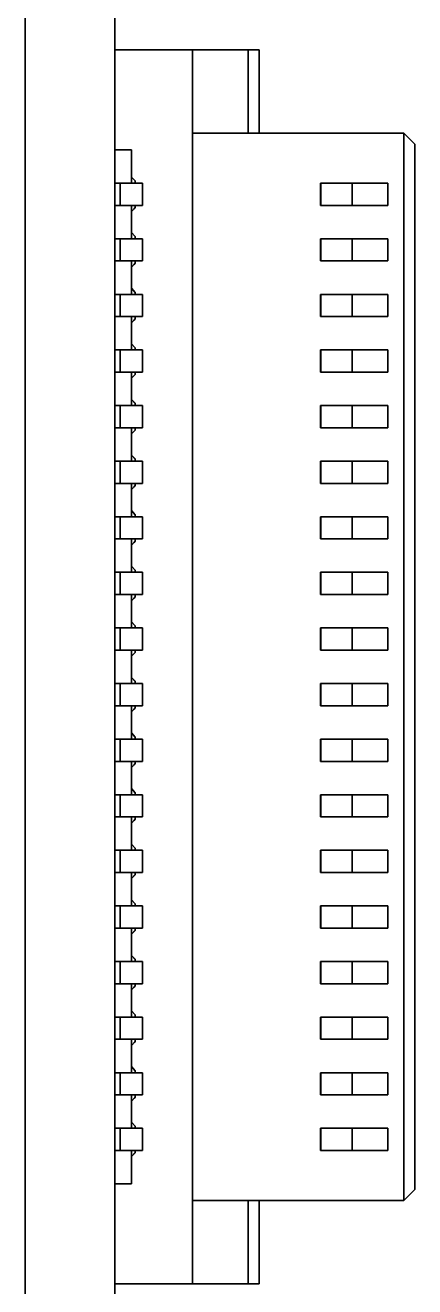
# Model space of a CAD drawing. Extents: x 386 to 1090, y 188 to 736.
# Drawn here: x 574.38 to 577.89, y 218.66 to 230 of the extents above; entities that cross this region are included whole.
import ezdxf

# ---------------------------------------------------------------- set-up
doc = ezdxf.new("R2010")
doc.units = 0

msp = doc.modelspace()

# ---------------------------------------------------------------- linework, layer by layer
at = {"color": 7, "lineweight": 35}
for p, q in [((574.385, 209.732), (574.385, 238.732)), ((575.19, 209.732), (575.19, 238.732))]:
    msp.add_line(p, q, dxfattribs=at)
at = {"color": 7, "lineweight": 35, "ltscale": 0.017499}
for p, q in [((575.19, 229.782), (575.89, 229.782)), ((575.19, 229.782), (575.89, 229.782)), ((575.19, 218.682), (575.89, 218.682)), ((575.19, 218.682), (575.89, 218.682)), ((575.19, 218.682), (575.89, 218.682))]:
    msp.add_line(p, q, dxfattribs=at)
at = {"color": 7, "lineweight": 35, "ltscale": 0.0125}
for p, q in [((575.89, 229.782), (576.39, 229.782)), ((575.89, 229.782), (576.39, 229.782)), ((576.39, 219.432), (575.89, 219.432)), ((576.39, 218.682), (575.89, 218.682)), ((576.39, 218.682), (575.89, 218.682)), ((575.89, 218.682), (576.39, 218.682))]:
    msp.add_line(p, q, dxfattribs=at)
at = {"color": 7, "lineweight": 35, "ltscale": 0.2775}
msp.add_line((575.89, 218.682), (575.89, 229.782), dxfattribs=at)
msp.add_line((575.89, 218.682), (575.89, 229.782), dxfattribs=at)
at = {"color": 7, "lineweight": 35, "ltscale": 0.002501}
for p, q in [((576.39, 229.782), (576.49, 229.782)), ((576.39, 229.782), (576.49, 229.782)), ((576.49, 219.432), (576.39, 219.432)), ((576.49, 218.682), (576.39, 218.682)), ((576.39, 218.682), (576.49, 218.682)), ((576.49, 218.682), (576.39, 218.682))]:
    msp.add_line(p, q, dxfattribs=at)
at = {"color": 7, "lineweight": 35, "ltscale": 0.01875}
for p, q in [((576.39, 229.032), (576.39, 229.782)), ((576.39, 229.032), (576.39, 229.782)), ((576.49, 229.032), (576.49, 229.782)), ((576.49, 229.032), (576.49, 229.782)), ((576.39, 218.682), (576.39, 219.432)), ((576.39, 218.682), (576.39, 219.432)), ((576.49, 218.682), (576.49, 219.432)), ((576.49, 218.682), (576.49, 219.432))]:
    msp.add_line(p, q, dxfattribs=at)
at = {"color": 7, "lineweight": 35, "ltscale": 0.047501}
for p, q in [((577.79, 229.032), (575.89, 229.032)), ((577.79, 229.032), (575.89, 229.032)), ((577.79, 219.432), (575.89, 219.432)), ((577.79, 219.432), (575.89, 219.432))]:
    msp.add_line(p, q, dxfattribs=at)
at = {"color": 7, "lineweight": 35, "ltscale": 0.24}
msp.add_line((577.79, 219.432), (577.79, 229.032), dxfattribs=at)
msp.add_line((577.79, 219.432), (577.79, 229.032), dxfattribs=at)
at = {"color": 7, "lineweight": 35, "ltscale": 0.003535}
for p, q in [((577.79, 229.032), (577.89, 228.932)), ((577.79, 229.032), (577.89, 228.932)), ((577.89, 219.532), (577.79, 219.432)), ((577.79, 219.432), (577.89, 219.532)), ((577.89, 219.532), (577.79, 219.432)), ((577.79, 219.432), (577.89, 219.532)), ((577.89, 219.532), (577.79, 219.432))]:
    msp.add_line(p, q, dxfattribs=at)
at = {"color": 7, "lineweight": 35, "ltscale": 0.003749}
for p, q in [((575.19, 228.882), (575.34, 228.882)), ((575.19, 228.882), (575.34, 228.882)), ((575.34, 228.882), (575.19, 228.882)), ((575.34, 228.882), (575.19, 228.882)), ((575.19, 228.882), (575.34, 228.882)), ((575.34, 219.582), (575.19, 219.582)), ((575.34, 219.582), (575.19, 219.582))]:
    msp.add_line(p, q, dxfattribs=at)
at = {"color": 7, "lineweight": 35, "ltscale": 0.006125}
for p, q in [((575.34, 228.882), (575.34, 228.637)), ((575.34, 228.882), (575.34, 228.637)), ((575.34, 228.637), (575.34, 228.882)), ((575.34, 219.827), (575.34, 219.582)), ((575.34, 219.827), (575.34, 219.582)), ((575.34, 219.582), (575.34, 219.827))]:
    msp.add_line(p, q, dxfattribs=at)
at = {"color": 7, "lineweight": 35, "ltscale": 0.0025}
for p, q in [((575.34, 228.782), (575.34, 228.882)), ((575.34, 228.882), (575.34, 228.782)), ((575.34, 219.582), (575.34, 219.682)), ((575.34, 219.682), (575.34, 219.582))]:
    msp.add_line(p, q, dxfattribs=at)
at = {"color": 7, "lineweight": 35, "ltscale": 0.235}
msp.add_line((577.89, 228.932), (577.89, 219.532), dxfattribs=at)
msp.add_line((577.89, 228.932), (577.89, 219.532), dxfattribs=at)
at = {"color": 7, "lineweight": 35, "ltscale": 0.001237}
for p, q in [((575.375, 228.602), (575.34, 228.637)), ((575.375, 228.602), (575.34, 228.637)), ((575.34, 228.327), (575.375, 228.362)), ((575.34, 228.327), (575.375, 228.362)), ((575.375, 228.102), (575.34, 228.137)), ((575.375, 228.102), (575.34, 228.137)), ((575.34, 227.827), (575.375, 227.862)), ((575.34, 227.827), (575.375, 227.862)), ((575.375, 227.602), (575.34, 227.637)), ((575.375, 227.602), (575.34, 227.637)), ((575.34, 227.637), (575.375, 227.602)), ((575.34, 227.327), (575.375, 227.362)), ((575.34, 227.327), (575.375, 227.362)), ((575.375, 227.102), (575.34, 227.137)), ((575.375, 227.102), (575.34, 227.137)), ((575.34, 226.827), (575.375, 226.862)), ((575.34, 226.827), (575.375, 226.862)), ((575.375, 226.602), (575.34, 226.637)), ((575.375, 226.602), (575.34, 226.637)), ((575.34, 226.327), (575.375, 226.362)), ((575.34, 226.327), (575.375, 226.362)), ((575.375, 226.102), (575.34, 226.137)), ((575.375, 226.102), (575.34, 226.137)), ((575.34, 225.827), (575.375, 225.862)), ((575.34, 225.827), (575.375, 225.862)), ((575.375, 225.602), (575.34, 225.637)), ((575.375, 225.602), (575.34, 225.637)), ((575.34, 225.327), (575.375, 225.362)), ((575.34, 225.327), (575.375, 225.362)), ((575.375, 225.102), (575.34, 225.137)), ((575.375, 225.102), (575.34, 225.137)), ((575.34, 224.827), (575.375, 224.862)), ((575.34, 224.827), (575.375, 224.862)), ((575.375, 224.602), (575.34, 224.637)), ((575.375, 224.602), (575.34, 224.637)), ((575.34, 224.327), (575.375, 224.362)), ((575.34, 224.327), (575.375, 224.362)), ((575.375, 224.102), (575.34, 224.137)), ((575.375, 224.102), (575.34, 224.137)), ((575.34, 223.827), (575.375, 223.862)), ((575.34, 223.827), (575.375, 223.862)), ((575.375, 223.602), (575.34, 223.637)), ((575.375, 223.602), (575.34, 223.637)), ((575.34, 223.327), (575.375, 223.362)), ((575.34, 223.327), (575.375, 223.362)), ((575.375, 223.102), (575.34, 223.137)), ((575.375, 223.102), (575.34, 223.137)), ((575.34, 222.827), (575.375, 222.862)), ((575.34, 222.827), (575.375, 222.862)), ((575.375, 222.602), (575.34, 222.637)), ((575.375, 222.602), (575.34, 222.637)), ((575.34, 222.327), (575.375, 222.362)), ((575.34, 222.327), (575.375, 222.362)), ((575.375, 222.102), (575.34, 222.137)), ((575.375, 222.102), (575.34, 222.137)), ((575.34, 221.827), (575.375, 221.862)), ((575.34, 221.827), (575.375, 221.862)), ((575.375, 221.602), (575.34, 221.637)), ((575.375, 221.602), (575.34, 221.637)), ((575.34, 221.327), (575.375, 221.362)), ((575.34, 221.327), (575.375, 221.362)), ((575.375, 221.102), (575.34, 221.137)), ((575.375, 221.102), (575.34, 221.137)), ((575.34, 220.827), (575.375, 220.862)), ((575.34, 220.827), (575.375, 220.862)), ((575.375, 220.602), (575.34, 220.637)), ((575.375, 220.602), (575.34, 220.637)), ((575.34, 220.637), (575.375, 220.602)), ((575.34, 220.327), (575.375, 220.362)), ((575.34, 220.327), (575.375, 220.362)), ((575.375, 220.102), (575.34, 220.137)), ((575.375, 220.102), (575.34, 220.137)), ((575.34, 220.137), (575.375, 220.102)), ((575.34, 219.827), (575.375, 219.862)), ((575.34, 219.827), (575.375, 219.862))]:
    msp.add_line(p, q, dxfattribs=at)
at = {"color": 7, "lineweight": 35, "ltscale": 0.001375}
for p, q in [((575.34, 228.637), (575.34, 228.582)), ((575.34, 228.637), (575.34, 228.582)), ((575.34, 228.582), (575.34, 228.637)), ((575.34, 228.382), (575.34, 228.327)), ((575.34, 228.382), (575.34, 228.327)), ((575.34, 228.137), (575.34, 228.082)), ((575.34, 228.137), (575.34, 228.082)), ((575.34, 228.082), (575.34, 228.137)), ((575.34, 227.882), (575.34, 227.827)), ((575.34, 227.882), (575.34, 227.827)), ((575.34, 227.637), (575.34, 227.582)), ((575.34, 227.637), (575.34, 227.582)), ((575.34, 227.582), (575.34, 227.637)), ((575.34, 227.382), (575.34, 227.327)), ((575.34, 227.382), (575.34, 227.327)), ((575.34, 227.137), (575.34, 227.082)), ((575.34, 227.082), (575.34, 227.137)), ((575.34, 227.137), (575.34, 227.082)), ((575.34, 226.882), (575.34, 226.827)), ((575.34, 226.882), (575.34, 226.827)), ((575.34, 226.637), (575.34, 226.582)), ((575.34, 226.582), (575.34, 226.637)), ((575.34, 226.637), (575.34, 226.582)), ((575.34, 226.382), (575.34, 226.327)), ((575.34, 226.382), (575.34, 226.327)), ((575.34, 226.137), (575.34, 226.082)), ((575.34, 226.082), (575.34, 226.137)), ((575.34, 226.137), (575.34, 226.082)), ((575.34, 225.882), (575.34, 225.827)), ((575.34, 225.882), (575.34, 225.827)), ((575.34, 225.637), (575.34, 225.582)), ((575.34, 225.582), (575.34, 225.637)), ((575.34, 225.637), (575.34, 225.582)), ((575.34, 225.382), (575.34, 225.327)), ((575.34, 225.382), (575.34, 225.327)), ((575.34, 225.137), (575.34, 225.082)), ((575.34, 225.082), (575.34, 225.137)), ((575.34, 225.137), (575.34, 225.082)), ((575.34, 224.882), (575.34, 224.827)), ((575.34, 224.882), (575.34, 224.827)), ((575.34, 224.637), (575.34, 224.582)), ((575.34, 224.582), (575.34, 224.637)), ((575.34, 224.637), (575.34, 224.582)), ((575.34, 224.382), (575.34, 224.327)), ((575.34, 224.382), (575.34, 224.327)), ((575.34, 224.137), (575.34, 224.082)), ((575.34, 224.082), (575.34, 224.137)), ((575.34, 224.137), (575.34, 224.082)), ((575.34, 223.882), (575.34, 223.827)), ((575.34, 223.882), (575.34, 223.827)), ((575.34, 223.637), (575.34, 223.582)), ((575.34, 223.582), (575.34, 223.637)), ((575.34, 223.637), (575.34, 223.582)), ((575.34, 223.382), (575.34, 223.327)), ((575.34, 223.382), (575.34, 223.327)), ((575.34, 223.137), (575.34, 223.082)), ((575.34, 223.082), (575.34, 223.137)), ((575.34, 223.137), (575.34, 223.082)), ((575.34, 222.882), (575.34, 222.827)), ((575.34, 222.882), (575.34, 222.827)), ((575.34, 222.582), (575.34, 222.637)), ((575.34, 222.637), (575.34, 222.582)), ((575.34, 222.637), (575.34, 222.582)), ((575.34, 222.382), (575.34, 222.327)), ((575.34, 222.382), (575.34, 222.327)), ((575.34, 222.082), (575.34, 222.137)), ((575.34, 222.137), (575.34, 222.082)), ((575.34, 222.137), (575.34, 222.082)), ((575.34, 221.882), (575.34, 221.827)), ((575.34, 221.882), (575.34, 221.827)), ((575.34, 221.582), (575.34, 221.637)), ((575.34, 221.637), (575.34, 221.582)), ((575.34, 221.637), (575.34, 221.582)), ((575.34, 221.327), (575.34, 221.382)), ((575.34, 221.382), (575.34, 221.327)), ((575.34, 221.382), (575.34, 221.327)), ((575.34, 221.082), (575.34, 221.137)), ((575.34, 221.137), (575.34, 221.082)), ((575.34, 221.137), (575.34, 221.082)), ((575.34, 220.827), (575.34, 220.882)), ((575.34, 220.882), (575.34, 220.827)), ((575.34, 220.882), (575.34, 220.827)), ((575.34, 220.582), (575.34, 220.637)), ((575.34, 220.637), (575.34, 220.582)), ((575.34, 220.637), (575.34, 220.582)), ((575.34, 220.327), (575.34, 220.382)), ((575.34, 220.382), (575.34, 220.327)), ((575.34, 220.382), (575.34, 220.327)), ((575.34, 220.082), (575.34, 220.137)), ((575.34, 220.137), (575.34, 220.082)), ((575.34, 220.137), (575.34, 220.082)), ((575.34, 219.827), (575.34, 219.882)), ((575.34, 219.882), (575.34, 219.827)), ((575.34, 219.882), (575.34, 219.827))]:
    msp.add_line(p, q, dxfattribs=at)
at = {"color": 7, "lineweight": 35, "ltscale": 0.001238}
for p, q in [((575.375, 228.602), (575.34, 228.637)), ((575.375, 228.102), (575.34, 228.137)), ((575.34, 227.137), (575.375, 227.102)), ((575.34, 226.637), (575.375, 226.602)), ((575.34, 226.137), (575.375, 226.102)), ((575.34, 225.637), (575.375, 225.602)), ((575.34, 225.137), (575.375, 225.102)), ((575.34, 224.637), (575.375, 224.602)), ((575.34, 224.137), (575.375, 224.102)), ((575.34, 223.637), (575.375, 223.602)), ((575.34, 223.137), (575.375, 223.102)), ((575.34, 222.637), (575.375, 222.602)), ((575.375, 222.102), (575.34, 222.137)), ((575.34, 221.637), (575.375, 221.602)), ((575.375, 221.102), (575.34, 221.137))]:
    msp.add_line(p, q, dxfattribs=at)
at = {"color": 7, "lineweight": 35, "ltscale": 0.00125}
for p, q in [((575.24, 228.582), (575.19, 228.582)), ((575.19, 228.582), (575.24, 228.582)), ((575.19, 228.382), (575.24, 228.382)), ((575.19, 228.382), (575.24, 228.382)), ((575.24, 228.382), (575.19, 228.382)), ((575.24, 228.082), (575.19, 228.082)), ((575.19, 228.082), (575.24, 228.082)), ((575.19, 227.882), (575.24, 227.882)), ((575.19, 227.882), (575.24, 227.882)), ((575.24, 227.882), (575.19, 227.882)), ((575.24, 227.582), (575.19, 227.582)), ((575.19, 227.582), (575.24, 227.582)), ((575.19, 227.382), (575.24, 227.382)), ((575.19, 227.382), (575.24, 227.382)), ((575.24, 227.382), (575.19, 227.382)), ((575.19, 227.082), (575.24, 227.082)), ((575.24, 227.082), (575.19, 227.082)), ((575.19, 226.882), (575.24, 226.882)), ((575.24, 226.882), (575.19, 226.882)), ((575.19, 226.882), (575.24, 226.882)), ((575.24, 226.582), (575.19, 226.582)), ((575.19, 226.582), (575.24, 226.582)), ((575.24, 226.382), (575.19, 226.382)), ((575.19, 226.382), (575.24, 226.382)), ((575.19, 226.382), (575.24, 226.382)), ((575.24, 226.082), (575.19, 226.082)), ((575.19, 226.082), (575.24, 226.082)), ((575.24, 225.882), (575.19, 225.882)), ((575.19, 225.882), (575.24, 225.882)), ((575.19, 225.882), (575.24, 225.882)), ((575.24, 225.582), (575.19, 225.582)), ((575.19, 225.582), (575.24, 225.582)), ((575.24, 225.382), (575.19, 225.382)), ((575.19, 225.382), (575.24, 225.382)), ((575.19, 225.382), (575.24, 225.382)), ((575.24, 225.082), (575.19, 225.082)), ((575.19, 225.082), (575.24, 225.082)), ((575.24, 224.882), (575.19, 224.882)), ((575.19, 224.882), (575.24, 224.882)), ((575.19, 224.882), (575.24, 224.882)), ((575.24, 224.582), (575.19, 224.582)), ((575.19, 224.582), (575.24, 224.582)), ((575.19, 224.382), (575.24, 224.382)), ((575.19, 224.382), (575.24, 224.382)), ((575.24, 224.382), (575.19, 224.382)), ((575.24, 224.082), (575.19, 224.082)), ((575.19, 224.082), (575.24, 224.082)), ((575.19, 223.882), (575.24, 223.882)), ((575.19, 223.882), (575.24, 223.882)), ((575.24, 223.882), (575.19, 223.882)), ((575.24, 223.582), (575.19, 223.582)), ((575.19, 223.582), (575.24, 223.582)), ((575.19, 223.382), (575.24, 223.382)), ((575.24, 223.382), (575.19, 223.382)), ((575.19, 223.382), (575.24, 223.382)), ((575.19, 223.082), (575.24, 223.082)), ((575.24, 223.082), (575.19, 223.082)), ((575.24, 222.882), (575.19, 222.882)), ((575.19, 222.882), (575.24, 222.882)), ((575.19, 222.882), (575.24, 222.882)), ((575.19, 222.582), (575.24, 222.582)), ((575.24, 222.582), (575.19, 222.582)), ((575.19, 222.382), (575.24, 222.382)), ((575.19, 222.382), (575.24, 222.382)), ((575.24, 222.382), (575.19, 222.382)), ((575.19, 222.082), (575.24, 222.082)), ((575.24, 222.082), (575.19, 222.082)), ((575.19, 221.882), (575.24, 221.882)), ((575.19, 221.882), (575.24, 221.882)), ((575.24, 221.882), (575.19, 221.882)), ((575.24, 221.582), (575.19, 221.582)), ((575.19, 221.582), (575.24, 221.582)), ((575.19, 221.382), (575.24, 221.382)), ((575.19, 221.382), (575.24, 221.382)), ((575.24, 221.382), (575.19, 221.382)), ((575.19, 221.082), (575.24, 221.082)), ((575.24, 221.082), (575.19, 221.082)), ((575.19, 220.882), (575.24, 220.882)), ((575.19, 220.882), (575.24, 220.882)), ((575.24, 220.882), (575.19, 220.882)), ((575.19, 220.582), (575.24, 220.582)), ((575.24, 220.582), (575.19, 220.582)), ((575.19, 220.382), (575.24, 220.382)), ((575.19, 220.382), (575.24, 220.382)), ((575.24, 220.382), (575.19, 220.382)), ((575.19, 220.082), (575.24, 220.082)), ((575.24, 220.082), (575.19, 220.082)), ((575.19, 219.882), (575.24, 219.882)), ((575.19, 219.882), (575.24, 219.882)), ((575.24, 219.882), (575.19, 219.882))]:
    msp.add_line(p, q, dxfattribs=at)
at = {"color": 7, "lineweight": 35, "ltscale": 0.005}
for p, q in [((575.24, 228.582), (575.44, 228.582)), ((575.24, 228.582), (575.24, 228.382)), ((575.24, 228.582), (575.44, 228.582)), ((575.24, 228.582), (575.24, 228.382)), ((575.44, 228.582), (575.44, 228.382)), ((575.44, 228.582), (575.44, 228.382)), ((577.04, 228.582), (577.04, 228.382)), ((577.04, 228.582), (577.04, 228.382)), ((577.045, 228.582), (577.045, 228.382)), ((577.045, 228.582), (577.045, 228.382)), ((577.045, 228.382), (577.045, 228.582)), ((577.325, 228.582), (577.325, 228.382)), ((577.325, 228.582), (577.325, 228.382)), ((577.647, 228.382), (577.647, 228.582)), ((577.647, 228.382), (577.647, 228.582)), ((575.24, 228.382), (575.44, 228.382)), ((575.24, 228.382), (575.44, 228.382)), ((575.24, 228.082), (575.44, 228.082)), ((575.24, 228.082), (575.24, 227.882)), ((575.24, 228.082), (575.24, 227.882)), ((575.24, 228.082), (575.44, 228.082)), ((575.44, 228.082), (575.44, 227.882)), ((575.44, 228.082), (575.44, 227.882)), ((577.04, 228.082), (577.04, 227.882)), ((577.04, 228.082), (577.04, 227.882)), ((577.045, 228.082), (577.045, 227.882)), ((577.045, 228.082), (577.045, 227.882)), ((577.045, 227.882), (577.045, 228.082)), ((577.325, 228.082), (577.325, 227.882)), ((577.325, 228.082), (577.325, 227.882)), ((577.647, 227.882), (577.647, 228.082)), ((577.647, 227.882), (577.647, 228.082)), ((575.24, 227.882), (575.44, 227.882)), ((575.24, 227.882), (575.44, 227.882)), ((575.24, 227.582), (575.44, 227.582)), ((575.24, 227.582), (575.24, 227.382)), ((575.24, 227.582), (575.44, 227.582)), ((575.24, 227.582), (575.24, 227.382)), ((575.44, 227.582), (575.44, 227.382)), ((575.44, 227.582), (575.44, 227.382)), ((577.04, 227.582), (577.04, 227.382)), ((577.04, 227.582), (577.04, 227.382)), ((577.045, 227.582), (577.045, 227.382)), ((577.045, 227.582), (577.045, 227.382)), ((577.045, 227.382), (577.045, 227.582)), ((577.325, 227.582), (577.325, 227.382)), ((577.325, 227.582), (577.325, 227.382)), ((577.647, 227.382), (577.647, 227.582)), ((577.647, 227.382), (577.647, 227.582)), ((575.24, 227.382), (575.44, 227.382)), ((575.24, 227.382), (575.44, 227.382)), ((575.24, 227.082), (575.24, 226.882)), ((575.24, 227.082), (575.44, 227.082)), ((575.24, 227.082), (575.24, 226.882)), ((575.24, 227.082), (575.44, 227.082)), ((575.44, 227.082), (575.44, 226.882)), ((575.44, 227.082), (575.44, 226.882)), ((577.04, 227.082), (577.04, 226.882)), ((577.04, 227.082), (577.04, 226.882)), ((577.045, 227.082), (577.045, 226.882)), ((577.045, 227.082), (577.045, 226.882)), ((577.045, 226.882), (577.045, 227.082)), ((577.325, 227.082), (577.325, 226.882)), ((577.325, 227.082), (577.325, 226.882)), ((577.647, 226.882), (577.647, 227.082)), ((577.647, 226.882), (577.647, 227.082)), ((575.24, 226.882), (575.44, 226.882)), ((575.24, 226.882), (575.44, 226.882)), ((575.24, 226.582), (575.44, 226.582)), ((575.24, 226.582), (575.24, 226.382)), ((575.24, 226.582), (575.44, 226.582)), ((575.24, 226.582), (575.24, 226.382)), ((575.44, 226.582), (575.44, 226.382)), ((575.44, 226.582), (575.44, 226.382)), ((577.04, 226.582), (577.04, 226.382)), ((577.04, 226.582), (577.04, 226.382)), ((577.045, 226.582), (577.045, 226.382)), ((577.045, 226.582), (577.045, 226.382)), ((577.045, 226.382), (577.045, 226.582)), ((577.325, 226.582), (577.325, 226.382)), ((577.325, 226.582), (577.325, 226.382)), ((577.647, 226.382), (577.647, 226.582)), ((577.647, 226.382), (577.647, 226.582)), ((575.24, 226.382), (575.44, 226.382)), ((575.24, 226.382), (575.44, 226.382)), ((575.24, 226.082), (575.44, 226.082)), ((575.24, 226.082), (575.24, 225.882)), ((575.24, 226.082), (575.44, 226.082)), ((575.24, 226.082), (575.24, 225.882)), ((575.44, 226.082), (575.44, 225.882)), ((575.44, 226.082), (575.44, 225.882)), ((577.04, 226.082), (577.04, 225.882)), ((577.04, 226.082), (577.04, 225.882)), ((577.045, 226.082), (577.045, 225.882)), ((577.045, 226.082), (577.045, 225.882)), ((577.045, 225.882), (577.045, 226.082)), ((577.325, 226.082), (577.325, 225.882)), ((577.325, 226.082), (577.325, 225.882)), ((577.647, 225.882), (577.647, 226.082)), ((577.647, 225.882), (577.647, 226.082)), ((575.24, 225.882), (575.44, 225.882)), ((575.24, 225.882), (575.44, 225.882)), ((575.24, 225.582), (575.44, 225.582)), ((575.24, 225.582), (575.24, 225.382)), ((575.24, 225.582), (575.44, 225.582)), ((575.24, 225.582), (575.24, 225.382)), ((575.44, 225.582), (575.44, 225.382)), ((575.44, 225.582), (575.44, 225.382)), ((577.04, 225.582), (577.04, 225.382)), ((577.04, 225.582), (577.04, 225.382)), ((577.045, 225.582), (577.045, 225.382)), ((577.045, 225.582), (577.045, 225.382)), ((577.045, 225.382), (577.045, 225.582)), ((577.325, 225.582), (577.325, 225.382)), ((577.325, 225.582), (577.325, 225.382)), ((577.647, 225.382), (577.647, 225.582)), ((577.647, 225.382), (577.647, 225.582)), ((575.24, 225.382), (575.44, 225.382)), ((575.24, 225.382), (575.44, 225.382)), ((575.24, 225.082), (575.44, 225.082)), ((575.24, 225.082), (575.24, 224.882)), ((575.24, 225.082), (575.44, 225.082)), ((575.24, 225.082), (575.24, 224.882)), ((575.44, 225.082), (575.44, 224.882)), ((575.44, 225.082), (575.44, 224.882)), ((577.04, 225.082), (577.04, 224.882)), ((577.04, 225.082), (577.04, 224.882)), ((577.045, 225.082), (577.045, 224.882)), ((577.045, 225.082), (577.045, 224.882)), ((577.045, 224.882), (577.045, 225.082)), ((577.325, 225.082), (577.325, 224.882)), ((577.325, 225.082), (577.325, 224.882)), ((577.647, 224.882), (577.647, 225.082)), ((577.647, 224.882), (577.647, 225.082)), ((575.24, 224.882), (575.44, 224.882)), ((575.24, 224.882), (575.44, 224.882)), ((575.24, 224.582), (575.44, 224.582)), ((575.24, 224.582), (575.24, 224.382)), ((575.24, 224.582), (575.24, 224.382)), ((575.24, 224.582), (575.44, 224.582)), ((575.44, 224.582), (575.44, 224.382)), ((575.44, 224.582), (575.44, 224.382)), ((577.04, 224.582), (577.04, 224.382)), ((577.04, 224.582), (577.04, 224.382)), ((577.045, 224.382), (577.045, 224.582)), ((577.045, 224.582), (577.045, 224.382)), ((577.045, 224.582), (577.045, 224.382)), ((577.325, 224.582), (577.325, 224.382)), ((577.325, 224.582), (577.325, 224.382)), ((577.647, 224.382), (577.647, 224.582)), ((577.647, 224.382), (577.647, 224.582)), ((575.24, 224.382), (575.44, 224.382)), ((575.24, 224.382), (575.44, 224.382)), ((575.24, 224.082), (575.44, 224.082)), ((575.24, 224.082), (575.24, 223.882)), ((575.24, 224.082), (575.24, 223.882)), ((575.24, 224.082), (575.44, 224.082)), ((575.44, 224.082), (575.44, 223.882)), ((575.44, 224.082), (575.44, 223.882)), ((577.04, 224.082), (577.04, 223.882)), ((577.04, 224.082), (577.04, 223.882)), ((577.045, 223.882), (577.045, 224.082)), ((577.045, 224.082), (577.045, 223.882)), ((577.045, 224.082), (577.045, 223.882)), ((577.325, 224.082), (577.325, 223.882)), ((577.325, 224.082), (577.325, 223.882)), ((577.647, 223.882), (577.647, 224.082)), ((577.647, 223.882), (577.647, 224.082)), ((575.24, 223.882), (575.44, 223.882)), ((575.24, 223.882), (575.44, 223.882)), ((575.24, 223.582), (575.44, 223.582)), ((575.24, 223.582), (575.24, 223.382)), ((575.24, 223.582), (575.44, 223.582)), ((575.24, 223.582), (575.24, 223.382)), ((575.44, 223.582), (575.44, 223.382)), ((575.44, 223.582), (575.44, 223.382)), ((577.04, 223.582), (577.04, 223.382)), ((577.04, 223.582), (577.04, 223.382)), ((577.045, 223.382), (577.045, 223.582)), ((577.045, 223.582), (577.045, 223.382)), ((577.045, 223.582), (577.045, 223.382)), ((577.325, 223.582), (577.325, 223.382)), ((577.325, 223.582), (577.325, 223.382)), ((577.647, 223.382), (577.647, 223.582)), ((577.647, 223.382), (577.647, 223.582)), ((575.24, 223.382), (575.44, 223.382)), ((575.24, 223.382), (575.44, 223.382)), ((575.24, 223.082), (575.24, 222.882)), ((575.24, 223.082), (575.24, 222.882)), ((575.24, 223.082), (575.44, 223.082)), ((575.24, 223.082), (575.44, 223.082)), ((575.44, 223.082), (575.44, 222.882)), ((575.44, 223.082), (575.44, 222.882)), ((577.04, 223.082), (577.04, 222.882)), ((577.04, 223.082), (577.04, 222.882)), ((577.045, 222.882), (577.045, 223.082)), ((577.045, 223.082), (577.045, 222.882)), ((577.045, 223.082), (577.045, 222.882)), ((577.325, 223.082), (577.325, 222.882)), ((577.325, 223.082), (577.325, 222.882)), ((577.647, 222.882), (577.647, 223.082)), ((577.647, 222.882), (577.647, 223.082)), ((575.24, 222.882), (575.44, 222.882)), ((575.24, 222.882), (575.44, 222.882)), ((575.24, 222.582), (575.24, 222.382)), ((575.24, 222.582), (575.44, 222.582)), ((575.24, 222.582), (575.24, 222.382)), ((575.24, 222.582), (575.44, 222.582)), ((575.44, 222.582), (575.44, 222.382)), ((575.44, 222.582), (575.44, 222.382)), ((577.04, 222.582), (577.04, 222.382)), ((577.04, 222.582), (577.04, 222.382)), ((577.045, 222.582), (577.045, 222.382)), ((577.045, 222.582), (577.045, 222.382)), ((577.045, 222.382), (577.045, 222.582)), ((577.325, 222.582), (577.325, 222.382)), ((577.325, 222.582), (577.325, 222.382)), ((577.647, 222.382), (577.647, 222.582)), ((577.647, 222.382), (577.647, 222.582)), ((575.24, 222.382), (575.44, 222.382)), ((575.24, 222.382), (575.44, 222.382)), ((575.24, 222.082), (575.24, 221.882)), ((575.24, 222.082), (575.44, 222.082)), ((575.24, 222.082), (575.24, 221.882)), ((575.24, 222.082), (575.44, 222.082)), ((575.44, 222.082), (575.44, 221.882)), ((575.44, 222.082), (575.44, 221.882)), ((577.04, 222.082), (577.04, 221.882)), ((577.04, 222.082), (577.04, 221.882)), ((577.045, 222.082), (577.045, 221.882)), ((577.045, 222.082), (577.045, 221.882)), ((577.045, 221.882), (577.045, 222.082)), ((577.325, 222.082), (577.325, 221.882)), ((577.325, 222.082), (577.325, 221.882)), ((577.647, 221.882), (577.647, 222.082)), ((577.647, 221.882), (577.647, 222.082)), ((575.24, 221.882), (575.44, 221.882)), ((575.24, 221.882), (575.44, 221.882)), ((575.24, 221.582), (575.44, 221.582)), ((575.24, 221.582), (575.24, 221.382)), ((575.24, 221.582), (575.24, 221.382)), ((575.24, 221.582), (575.44, 221.582)), ((575.44, 221.582), (575.44, 221.382)), ((575.44, 221.582), (575.44, 221.382)), ((577.04, 221.582), (577.04, 221.382)), ((577.04, 221.582), (577.04, 221.382)), ((577.045, 221.582), (577.045, 221.382)), ((577.045, 221.582), (577.045, 221.382)), ((577.045, 221.382), (577.045, 221.582)), ((577.325, 221.582), (577.325, 221.382)), ((577.325, 221.582), (577.325, 221.382)), ((577.647, 221.382), (577.647, 221.582)), ((577.647, 221.382), (577.647, 221.582)), ((575.24, 221.382), (575.44, 221.382)), ((575.24, 221.382), (575.44, 221.382)), ((575.24, 221.082), (575.24, 220.882)), ((575.24, 221.082), (575.24, 220.882)), ((575.24, 221.082), (575.44, 221.082)), ((575.24, 221.082), (575.44, 221.082)), ((575.44, 221.082), (575.44, 220.882)), ((575.44, 221.082), (575.44, 220.882)), ((577.04, 221.082), (577.04, 220.882)), ((577.04, 221.082), (577.04, 220.882)), ((577.045, 221.082), (577.045, 220.882)), ((577.045, 221.082), (577.045, 220.882)), ((577.045, 220.882), (577.045, 221.082)), ((577.325, 221.082), (577.325, 220.882)), ((577.325, 221.082), (577.325, 220.882)), ((577.647, 220.882), (577.647, 221.082)), ((577.647, 220.882), (577.647, 221.082)), ((575.24, 220.882), (575.44, 220.882)), ((575.24, 220.882), (575.44, 220.882)), ((575.24, 220.582), (575.24, 220.382)), ((575.24, 220.582), (575.24, 220.382)), ((575.24, 220.582), (575.44, 220.582)), ((575.24, 220.582), (575.44, 220.582)), ((575.44, 220.582), (575.44, 220.382)), ((575.44, 220.582), (575.44, 220.382)), ((577.04, 220.582), (577.04, 220.382)), ((577.04, 220.582), (577.04, 220.382)), ((577.045, 220.582), (577.045, 220.382)), ((577.045, 220.582), (577.045, 220.382)), ((577.045, 220.382), (577.045, 220.582)), ((577.325, 220.582), (577.325, 220.382)), ((577.325, 220.582), (577.325, 220.382)), ((577.647, 220.382), (577.647, 220.582)), ((577.647, 220.382), (577.647, 220.582)), ((575.24, 220.382), (575.44, 220.382)), ((575.24, 220.382), (575.44, 220.382)), ((575.24, 220.082), (575.24, 219.882)), ((575.24, 220.082), (575.44, 220.082)), ((575.24, 220.082), (575.24, 219.882)), ((575.24, 220.082), (575.44, 220.082)), ((575.44, 220.082), (575.44, 219.882)), ((575.44, 220.082), (575.44, 219.882)), ((577.04, 220.082), (577.04, 219.882)), ((577.04, 220.082), (577.04, 219.882)), ((577.045, 220.082), (577.045, 219.882)), ((577.045, 220.082), (577.045, 219.882)), ((577.045, 219.882), (577.045, 220.082)), ((577.325, 220.082), (577.325, 219.882)), ((577.325, 220.082), (577.325, 219.882)), ((577.647, 219.882), (577.647, 220.082)), ((577.647, 219.882), (577.647, 220.082)), ((575.24, 219.882), (575.44, 219.882)), ((575.24, 219.882), (575.44, 219.882))]:
    msp.add_line(p, q, dxfattribs=at)
at = {"color": 7, "lineweight": 35, "ltscale": 0.000500107}
for p, q in [((575.375, 228.602), (575.375, 228.582)), ((575.375, 228.602), (575.375, 228.582)), ((575.375, 228.602), (575.375, 228.582)), ((575.375, 228.382), (575.375, 228.362)), ((575.375, 228.382), (575.375, 228.362)), ((575.375, 228.382), (575.375, 228.362)), ((575.375, 228.102), (575.375, 228.082)), ((575.375, 228.102), (575.375, 228.082)), ((575.375, 228.102), (575.375, 228.082)), ((575.375, 227.882), (575.375, 227.862)), ((575.375, 227.882), (575.375, 227.862)), ((575.375, 227.882), (575.375, 227.862)), ((575.375, 227.602), (575.375, 227.582)), ((575.375, 227.602), (575.375, 227.582)), ((575.375, 227.602), (575.375, 227.582)), ((575.375, 227.382), (575.375, 227.362)), ((575.375, 227.382), (575.375, 227.362)), ((575.375, 227.382), (575.375, 227.362)), ((575.375, 227.102), (575.375, 227.082)), ((575.375, 227.102), (575.375, 227.082)), ((575.375, 227.102), (575.375, 227.082)), ((575.375, 226.882), (575.375, 226.862)), ((575.375, 226.882), (575.375, 226.862)), ((575.375, 226.882), (575.375, 226.862)), ((575.375, 226.602), (575.375, 226.582)), ((575.375, 226.602), (575.375, 226.582)), ((575.375, 226.602), (575.375, 226.582)), ((575.375, 226.382), (575.375, 226.362)), ((575.375, 226.382), (575.375, 226.362)), ((575.375, 226.382), (575.375, 226.362)), ((575.375, 226.102), (575.375, 226.082)), ((575.375, 226.102), (575.375, 226.082)), ((575.375, 226.102), (575.375, 226.082)), ((575.375, 225.882), (575.375, 225.862)), ((575.375, 225.882), (575.375, 225.862)), ((575.375, 225.882), (575.375, 225.862)), ((575.375, 225.602), (575.375, 225.582)), ((575.375, 225.602), (575.375, 225.582)), ((575.375, 225.602), (575.375, 225.582)), ((575.375, 225.382), (575.375, 225.362)), ((575.375, 225.382), (575.375, 225.362)), ((575.375, 225.382), (575.375, 225.362)), ((575.375, 225.102), (575.375, 225.082)), ((575.375, 225.102), (575.375, 225.082)), ((575.375, 225.102), (575.375, 225.082)), ((575.375, 224.882), (575.375, 224.862)), ((575.375, 224.882), (575.375, 224.862)), ((575.375, 224.882), (575.375, 224.862)), ((575.375, 224.602), (575.375, 224.582)), ((575.375, 224.602), (575.375, 224.582)), ((575.375, 224.602), (575.375, 224.582)), ((575.375, 224.382), (575.375, 224.362)), ((575.375, 224.382), (575.375, 224.362)), ((575.375, 224.382), (575.375, 224.362)), ((575.375, 224.102), (575.375, 224.082)), ((575.375, 224.102), (575.375, 224.082)), ((575.375, 224.102), (575.375, 224.082)), ((575.375, 223.882), (575.375, 223.862)), ((575.375, 223.882), (575.375, 223.862)), ((575.375, 223.882), (575.375, 223.862)), ((575.375, 223.602), (575.375, 223.582)), ((575.375, 223.602), (575.375, 223.582)), ((575.375, 223.602), (575.375, 223.582)), ((575.375, 223.382), (575.375, 223.362)), ((575.375, 223.382), (575.375, 223.362)), ((575.375, 223.382), (575.375, 223.362)), ((575.375, 223.102), (575.375, 223.082)), ((575.375, 223.102), (575.375, 223.082)), ((575.375, 223.102), (575.375, 223.082)), ((575.375, 222.882), (575.375, 222.862)), ((575.375, 222.882), (575.375, 222.862)), ((575.375, 222.882), (575.375, 222.862)), ((575.375, 222.602), (575.375, 222.582)), ((575.375, 222.602), (575.375, 222.582)), ((575.375, 222.602), (575.375, 222.582)), ((575.375, 222.382), (575.375, 222.362)), ((575.375, 222.382), (575.375, 222.362)), ((575.375, 222.382), (575.375, 222.362)), ((575.375, 222.102), (575.375, 222.082)), ((575.375, 222.102), (575.375, 222.082)), ((575.375, 222.102), (575.375, 222.082)), ((575.375, 221.882), (575.375, 221.862)), ((575.375, 221.882), (575.375, 221.862)), ((575.375, 221.882), (575.375, 221.862)), ((575.375, 221.602), (575.375, 221.582)), ((575.375, 221.602), (575.375, 221.582)), ((575.375, 221.602), (575.375, 221.582)), ((575.375, 221.382), (575.375, 221.362)), ((575.375, 221.382), (575.375, 221.362)), ((575.375, 221.382), (575.375, 221.362)), ((575.375, 221.102), (575.375, 221.082)), ((575.375, 221.102), (575.375, 221.082)), ((575.375, 221.102), (575.375, 221.082)), ((575.375, 220.882), (575.375, 220.862)), ((575.375, 220.882), (575.375, 220.862)), ((575.375, 220.882), (575.375, 220.862)), ((575.375, 220.602), (575.375, 220.582)), ((575.375, 220.602), (575.375, 220.582)), ((575.375, 220.602), (575.375, 220.582)), ((575.375, 220.382), (575.375, 220.362)), ((575.375, 220.382), (575.375, 220.362)), ((575.375, 220.382), (575.375, 220.362)), ((575.375, 220.102), (575.375, 220.082)), ((575.375, 220.102), (575.375, 220.082)), ((575.375, 220.102), (575.375, 220.082)), ((575.375, 219.882), (575.375, 219.862)), ((575.375, 219.882), (575.375, 219.862)), ((575.375, 219.882), (575.375, 219.862))]:
    msp.add_line(p, q, dxfattribs=at)
at = {"color": 7, "lineweight": 35, "ltscale": 0.000137329}
for p, q in [((577.04, 228.582), (577.045, 228.582)), ((577.04, 228.582), (577.045, 228.582)), ((577.04, 228.382), (577.045, 228.382)), ((577.04, 228.382), (577.045, 228.382)), ((577.04, 228.082), (577.045, 228.082)), ((577.04, 228.082), (577.045, 228.082)), ((577.04, 227.882), (577.045, 227.882)), ((577.04, 227.882), (577.045, 227.882)), ((577.04, 227.582), (577.045, 227.582)), ((577.04, 227.582), (577.045, 227.582)), ((577.04, 227.382), (577.045, 227.382)), ((577.04, 227.382), (577.045, 227.382)), ((577.04, 227.082), (577.045, 227.082)), ((577.04, 227.082), (577.045, 227.082)), ((577.04, 226.882), (577.045, 226.882)), ((577.04, 226.882), (577.045, 226.882)), ((577.04, 226.582), (577.045, 226.582)), ((577.04, 226.582), (577.045, 226.582)), ((577.04, 226.382), (577.045, 226.382)), ((577.04, 226.382), (577.045, 226.382)), ((577.04, 226.082), (577.045, 226.082)), ((577.04, 226.082), (577.045, 226.082)), ((577.04, 225.882), (577.045, 225.882)), ((577.04, 225.882), (577.045, 225.882)), ((577.04, 225.582), (577.045, 225.582)), ((577.04, 225.582), (577.045, 225.582)), ((577.04, 225.382), (577.045, 225.382)), ((577.04, 225.382), (577.045, 225.382)), ((577.04, 225.082), (577.045, 225.082)), ((577.04, 225.082), (577.045, 225.082)), ((577.04, 224.882), (577.045, 224.882)), ((577.04, 224.882), (577.045, 224.882)), ((577.04, 224.582), (577.045, 224.582)), ((577.04, 224.582), (577.045, 224.582)), ((577.04, 224.382), (577.045, 224.382)), ((577.04, 224.382), (577.045, 224.382)), ((577.04, 224.082), (577.045, 224.082)), ((577.04, 224.082), (577.045, 224.082)), ((577.04, 223.882), (577.045, 223.882)), ((577.04, 223.882), (577.045, 223.882)), ((577.04, 223.582), (577.045, 223.582)), ((577.04, 223.582), (577.045, 223.582)), ((577.04, 223.382), (577.045, 223.382)), ((577.04, 223.382), (577.045, 223.382)), ((577.04, 223.082), (577.045, 223.082)), ((577.04, 223.082), (577.045, 223.082)), ((577.04, 222.882), (577.045, 222.882)), ((577.04, 222.882), (577.045, 222.882)), ((577.04, 222.582), (577.045, 222.582)), ((577.04, 222.582), (577.045, 222.582)), ((577.04, 222.382), (577.045, 222.382)), ((577.04, 222.382), (577.045, 222.382)), ((577.04, 222.082), (577.045, 222.082)), ((577.04, 222.082), (577.045, 222.082)), ((577.04, 221.882), (577.045, 221.882)), ((577.04, 221.882), (577.045, 221.882)), ((577.04, 221.582), (577.045, 221.582)), ((577.04, 221.582), (577.045, 221.582)), ((577.04, 221.382), (577.045, 221.382)), ((577.04, 221.382), (577.045, 221.382)), ((577.04, 221.082), (577.045, 221.082)), ((577.04, 221.082), (577.045, 221.082)), ((577.04, 220.882), (577.045, 220.882)), ((577.04, 220.882), (577.045, 220.882)), ((577.04, 220.582), (577.045, 220.582)), ((577.04, 220.582), (577.045, 220.582)), ((577.04, 220.382), (577.045, 220.382)), ((577.04, 220.382), (577.045, 220.382)), ((577.04, 220.082), (577.045, 220.082)), ((577.04, 220.082), (577.045, 220.082)), ((577.04, 219.882), (577.045, 219.882)), ((577.04, 219.882), (577.045, 219.882))]:
    msp.add_line(p, q, dxfattribs=at)
at = {"color": 7, "lineweight": 35, "ltscale": 0.006987}
for p, q in [((577.325, 228.582), (577.045, 228.582)), ((577.045, 228.382), (577.325, 228.382)), ((577.325, 228.082), (577.045, 228.082)), ((577.045, 227.882), (577.325, 227.882)), ((577.325, 227.582), (577.045, 227.582)), ((577.045, 227.382), (577.325, 227.382)), ((577.325, 227.082), (577.045, 227.082)), ((577.045, 226.882), (577.325, 226.882)), ((577.325, 226.582), (577.045, 226.582)), ((577.045, 226.382), (577.325, 226.382)), ((577.325, 226.082), (577.045, 226.082)), ((577.045, 225.882), (577.325, 225.882)), ((577.325, 225.582), (577.045, 225.582)), ((577.045, 225.382), (577.325, 225.382)), ((577.325, 225.082), (577.045, 225.082)), ((577.045, 224.882), (577.325, 224.882)), ((577.325, 224.582), (577.045, 224.582)), ((577.045, 224.382), (577.325, 224.382)), ((577.325, 224.082), (577.045, 224.082)), ((577.045, 223.882), (577.325, 223.882)), ((577.325, 223.582), (577.045, 223.582)), ((577.045, 223.382), (577.325, 223.382)), ((577.325, 223.082), (577.045, 223.082)), ((577.045, 222.882), (577.325, 222.882)), ((577.325, 222.582), (577.045, 222.582)), ((577.045, 222.382), (577.325, 222.382)), ((577.325, 222.082), (577.045, 222.082)), ((577.045, 221.882), (577.325, 221.882)), ((577.325, 221.582), (577.045, 221.582)), ((577.045, 221.382), (577.325, 221.382)), ((577.325, 221.082), (577.045, 221.082)), ((577.045, 220.882), (577.325, 220.882)), ((577.325, 220.582), (577.045, 220.582)), ((577.045, 220.382), (577.325, 220.382)), ((577.325, 220.082), (577.045, 220.082)), ((577.045, 219.882), (577.325, 219.882))]:
    msp.add_line(p, q, dxfattribs=at)
at = {"color": 7, "lineweight": 35, "ltscale": 0.004865}
for p, q in [((577.045, 228.582), (577.24, 228.582)), ((577.045, 228.382), (577.24, 228.382)), ((577.045, 228.082), (577.24, 228.082)), ((577.045, 227.882), (577.24, 227.882)), ((577.045, 227.582), (577.24, 227.582)), ((577.045, 227.382), (577.24, 227.382)), ((577.045, 227.082), (577.24, 227.082)), ((577.045, 226.882), (577.24, 226.882)), ((577.045, 226.582), (577.24, 226.582)), ((577.045, 226.382), (577.24, 226.382)), ((577.045, 226.082), (577.24, 226.082)), ((577.045, 225.882), (577.24, 225.882)), ((577.045, 225.582), (577.24, 225.582)), ((577.045, 225.382), (577.24, 225.382)), ((577.045, 225.082), (577.24, 225.082)), ((577.045, 224.882), (577.24, 224.882)), ((577.045, 224.582), (577.24, 224.582)), ((577.045, 224.382), (577.24, 224.382)), ((577.045, 224.082), (577.24, 224.082)), ((577.045, 223.882), (577.24, 223.882)), ((577.045, 223.582), (577.24, 223.582)), ((577.045, 223.382), (577.24, 223.382)), ((577.045, 223.082), (577.24, 223.082)), ((577.045, 222.882), (577.24, 222.882)), ((577.045, 222.582), (577.24, 222.582)), ((577.045, 222.382), (577.24, 222.382)), ((577.045, 222.082), (577.24, 222.082)), ((577.045, 221.882), (577.24, 221.882)), ((577.045, 221.582), (577.24, 221.582)), ((577.045, 221.382), (577.24, 221.382)), ((577.045, 221.082), (577.24, 221.082)), ((577.045, 220.882), (577.24, 220.882)), ((577.045, 220.582), (577.24, 220.582)), ((577.045, 220.382), (577.24, 220.382)), ((577.045, 220.082), (577.24, 220.082)), ((577.045, 219.882), (577.24, 219.882))]:
    msp.add_line(p, q, dxfattribs=at)
at = {"color": 7, "lineweight": 35, "ltscale": 0.002122}
for p, q in [((577.24, 228.582), (577.325, 228.582)), ((577.24, 228.382), (577.325, 228.382)), ((577.24, 228.082), (577.325, 228.082)), ((577.24, 227.882), (577.325, 227.882)), ((577.24, 227.582), (577.325, 227.582)), ((577.24, 227.382), (577.325, 227.382)), ((577.24, 227.082), (577.325, 227.082)), ((577.24, 226.882), (577.325, 226.882)), ((577.24, 226.582), (577.325, 226.582)), ((577.24, 226.382), (577.325, 226.382)), ((577.24, 226.082), (577.325, 226.082)), ((577.24, 225.882), (577.325, 225.882)), ((577.24, 225.582), (577.325, 225.582)), ((577.24, 225.382), (577.325, 225.382)), ((577.24, 225.082), (577.325, 225.082)), ((577.24, 224.882), (577.325, 224.882)), ((577.24, 224.582), (577.325, 224.582)), ((577.24, 224.382), (577.325, 224.382)), ((577.24, 224.082), (577.325, 224.082)), ((577.24, 223.882), (577.325, 223.882)), ((577.24, 223.582), (577.325, 223.582)), ((577.24, 223.382), (577.325, 223.382)), ((577.24, 223.082), (577.325, 223.082)), ((577.24, 222.882), (577.325, 222.882)), ((577.24, 222.582), (577.325, 222.582)), ((577.24, 222.382), (577.325, 222.382)), ((577.24, 222.082), (577.325, 222.082)), ((577.24, 221.882), (577.325, 221.882)), ((577.24, 221.582), (577.325, 221.582)), ((577.24, 221.382), (577.325, 221.382)), ((577.24, 221.082), (577.325, 221.082)), ((577.24, 220.882), (577.325, 220.882)), ((577.24, 220.582), (577.325, 220.582)), ((577.24, 220.382), (577.325, 220.382)), ((577.24, 220.082), (577.325, 220.082)), ((577.24, 219.882), (577.325, 219.882))]:
    msp.add_line(p, q, dxfattribs=at)
at = {"color": 7, "lineweight": 35, "ltscale": 0.008055}
for p, q in [((577.325, 228.582), (577.647, 228.582)), ((577.325, 228.582), (577.647, 228.582)), ((577.325, 228.382), (577.647, 228.382)), ((577.325, 228.382), (577.647, 228.382)), ((577.325, 228.082), (577.647, 228.082)), ((577.325, 228.082), (577.647, 228.082)), ((577.325, 227.882), (577.647, 227.882)), ((577.325, 227.882), (577.647, 227.882)), ((577.325, 227.582), (577.647, 227.582)), ((577.325, 227.582), (577.647, 227.582)), ((577.325, 227.382), (577.647, 227.382)), ((577.325, 227.382), (577.647, 227.382)), ((577.325, 227.082), (577.647, 227.082)), ((577.325, 227.082), (577.647, 227.082)), ((577.325, 226.882), (577.647, 226.882)), ((577.325, 226.882), (577.647, 226.882)), ((577.325, 226.582), (577.647, 226.582)), ((577.325, 226.582), (577.647, 226.582)), ((577.325, 226.382), (577.647, 226.382)), ((577.325, 226.382), (577.647, 226.382)), ((577.325, 226.082), (577.647, 226.082)), ((577.325, 226.082), (577.647, 226.082)), ((577.325, 225.882), (577.647, 225.882)), ((577.325, 225.882), (577.647, 225.882)), ((577.325, 225.582), (577.647, 225.582)), ((577.325, 225.582), (577.647, 225.582)), ((577.325, 225.382), (577.647, 225.382)), ((577.325, 225.382), (577.647, 225.382)), ((577.325, 225.082), (577.647, 225.082)), ((577.325, 225.082), (577.647, 225.082)), ((577.325, 224.882), (577.647, 224.882)), ((577.325, 224.882), (577.647, 224.882)), ((577.325, 224.582), (577.647, 224.582)), ((577.325, 224.582), (577.647, 224.582)), ((577.325, 224.382), (577.647, 224.382)), ((577.325, 224.382), (577.647, 224.382)), ((577.325, 224.082), (577.647, 224.082)), ((577.325, 224.082), (577.647, 224.082)), ((577.325, 223.882), (577.647, 223.882)), ((577.325, 223.882), (577.647, 223.882)), ((577.325, 223.582), (577.647, 223.582)), ((577.325, 223.582), (577.647, 223.582)), ((577.325, 223.382), (577.647, 223.382)), ((577.325, 223.382), (577.647, 223.382)), ((577.325, 223.082), (577.647, 223.082)), ((577.325, 223.082), (577.647, 223.082)), ((577.325, 222.882), (577.647, 222.882)), ((577.325, 222.882), (577.647, 222.882)), ((577.325, 222.582), (577.647, 222.582)), ((577.325, 222.582), (577.647, 222.582)), ((577.325, 222.382), (577.647, 222.382)), ((577.325, 222.382), (577.647, 222.382)), ((577.325, 222.082), (577.647, 222.082)), ((577.325, 222.082), (577.647, 222.082)), ((577.325, 221.882), (577.647, 221.882)), ((577.325, 221.882), (577.647, 221.882)), ((577.325, 221.582), (577.647, 221.582)), ((577.325, 221.582), (577.647, 221.582)), ((577.325, 221.382), (577.647, 221.382)), ((577.325, 221.382), (577.647, 221.382)), ((577.325, 221.082), (577.647, 221.082)), ((577.325, 221.082), (577.647, 221.082)), ((577.325, 220.882), (577.647, 220.882)), ((577.325, 220.882), (577.647, 220.882)), ((577.325, 220.582), (577.647, 220.582)), ((577.325, 220.582), (577.647, 220.582)), ((577.325, 220.382), (577.647, 220.382)), ((577.325, 220.382), (577.647, 220.382)), ((577.325, 220.082), (577.647, 220.082)), ((577.325, 220.082), (577.647, 220.082)), ((577.325, 219.882), (577.647, 219.882)), ((577.325, 219.882), (577.647, 219.882))]:
    msp.add_line(p, q, dxfattribs=at)
at = {"color": 7, "lineweight": 35, "ltscale": 0.003036}
for p, q in [((575.19, 228.382), (575.311, 228.382)), ((575.19, 228.382), (575.311, 228.382)), ((575.19, 227.882), (575.311, 227.882)), ((575.19, 227.882), (575.311, 227.882)), ((575.19, 227.382), (575.311, 227.382)), ((575.19, 227.382), (575.311, 227.382)), ((575.19, 226.882), (575.311, 226.882)), ((575.19, 226.882), (575.311, 226.882)), ((575.19, 226.382), (575.311, 226.382)), ((575.19, 226.382), (575.311, 226.382)), ((575.19, 225.882), (575.311, 225.882)), ((575.19, 225.882), (575.311, 225.882)), ((575.19, 225.382), (575.311, 225.382)), ((575.19, 225.382), (575.311, 225.382)), ((575.19, 224.882), (575.311, 224.882)), ((575.19, 224.882), (575.311, 224.882)), ((575.19, 224.382), (575.311, 224.382)), ((575.19, 224.382), (575.311, 224.382)), ((575.19, 223.882), (575.311, 223.882)), ((575.19, 223.882), (575.311, 223.882)), ((575.19, 223.382), (575.311, 223.382)), ((575.19, 223.382), (575.311, 223.382)), ((575.19, 222.882), (575.311, 222.882)), ((575.19, 222.882), (575.311, 222.882)), ((575.19, 222.382), (575.311, 222.382)), ((575.19, 222.382), (575.311, 222.382)), ((575.19, 221.882), (575.311, 221.882)), ((575.19, 221.882), (575.311, 221.882)), ((575.19, 221.382), (575.311, 221.382)), ((575.19, 221.382), (575.311, 221.382)), ((575.19, 220.882), (575.311, 220.882)), ((575.19, 220.882), (575.311, 220.882)), ((575.19, 220.382), (575.311, 220.382)), ((575.19, 220.382), (575.311, 220.382)), ((575.19, 219.882), (575.311, 219.882)), ((575.19, 219.882), (575.311, 219.882))]:
    msp.add_line(p, q, dxfattribs=at)
at = {"color": 7, "lineweight": 35, "ltscale": 0.002502}
for p, q in [((575.24, 228.382), (575.34, 228.382)), ((575.24, 222.382), (575.34, 222.382)), ((575.24, 221.882), (575.34, 221.882)), ((575.24, 221.382), (575.34, 221.382)), ((575.24, 220.882), (575.34, 220.882)), ((575.24, 220.382), (575.34, 220.382)), ((575.24, 219.882), (575.34, 219.882))]:
    msp.add_line(p, q, dxfattribs=at)
at = {"color": 7, "lineweight": 35, "ltscale": 0.000712585}
for p, q in [((575.34, 228.382), (575.311, 228.382)), ((575.311, 228.382), (575.34, 228.382)), ((575.34, 227.882), (575.311, 227.882)), ((575.311, 227.882), (575.34, 227.882)), ((575.34, 227.382), (575.311, 227.382)), ((575.311, 227.382), (575.34, 227.382)), ((575.34, 226.882), (575.311, 226.882)), ((575.311, 226.882), (575.34, 226.882)), ((575.311, 226.382), (575.34, 226.382)), ((575.34, 226.382), (575.311, 226.382)), ((575.311, 225.882), (575.34, 225.882)), ((575.34, 225.882), (575.311, 225.882)), ((575.311, 225.382), (575.34, 225.382)), ((575.34, 225.382), (575.311, 225.382)), ((575.311, 224.882), (575.34, 224.882)), ((575.34, 224.882), (575.311, 224.882)), ((575.34, 224.382), (575.311, 224.382)), ((575.311, 224.382), (575.34, 224.382)), ((575.34, 223.882), (575.311, 223.882)), ((575.311, 223.882), (575.34, 223.882)), ((575.34, 223.382), (575.311, 223.382)), ((575.311, 223.382), (575.34, 223.382)), ((575.311, 222.882), (575.34, 222.882)), ((575.34, 222.882), (575.311, 222.882)), ((575.34, 222.382), (575.311, 222.382)), ((575.311, 222.382), (575.34, 222.382)), ((575.34, 221.882), (575.311, 221.882)), ((575.311, 221.882), (575.34, 221.882)), ((575.34, 221.382), (575.311, 221.382)), ((575.311, 221.382), (575.34, 221.382)), ((575.34, 220.882), (575.311, 220.882)), ((575.311, 220.882), (575.34, 220.882)), ((575.34, 220.382), (575.311, 220.382)), ((575.311, 220.382), (575.34, 220.382)), ((575.34, 219.882), (575.311, 219.882)), ((575.311, 219.882), (575.34, 219.882))]:
    msp.add_line(p, q, dxfattribs=at)
at = {"color": 7, "lineweight": 35, "ltscale": 0.000875924}
for p, q in [((575.34, 228.382), (575.375, 228.381)), ((575.34, 222.382), (575.375, 222.381)), ((575.34, 221.882), (575.375, 221.881)), ((575.34, 220.882), (575.375, 220.881)), ((575.34, 220.382), (575.375, 220.381)), ((575.34, 219.882), (575.375, 219.881))]:
    msp.add_line(p, q, dxfattribs=at)
at = {"color": 7, "lineweight": 35, "ltscale": 0.001376}
for p, q in [((575.34, 228.327), (575.34, 228.382)), ((575.34, 227.827), (575.34, 227.882)), ((575.34, 227.327), (575.34, 227.382)), ((575.34, 226.827), (575.34, 226.882)), ((575.34, 226.327), (575.34, 226.382)), ((575.34, 225.827), (575.34, 225.882)), ((575.34, 225.327), (575.34, 225.382)), ((575.34, 224.827), (575.34, 224.882)), ((575.34, 224.327), (575.34, 224.382)), ((575.34, 223.827), (575.34, 223.882)), ((575.34, 223.327), (575.34, 223.382)), ((575.34, 222.827), (575.34, 222.882)), ((575.34, 222.327), (575.34, 222.382)), ((575.34, 221.827), (575.34, 221.882))]:
    msp.add_line(p, q, dxfattribs=at)
at = {"color": 7, "lineweight": 35, "ltscale": 0.001272}
for p, q in [((575.34, 228.327), (575.375, 228.363)), ((575.375, 222.363), (575.34, 222.327)), ((575.34, 222.327), (575.375, 222.363)), ((575.34, 221.827), (575.375, 221.863))]:
    msp.add_line(p, q, dxfattribs=at)
at = {"color": 7, "lineweight": 35, "ltscale": 0.00475}
for p, q in [((575.34, 228.327), (575.34, 228.137)), ((575.34, 228.327), (575.34, 228.137)), ((575.34, 228.137), (575.34, 228.327)), ((575.34, 227.827), (575.34, 227.637)), ((575.34, 227.827), (575.34, 227.637)), ((575.34, 227.637), (575.34, 227.827)), ((575.34, 227.327), (575.34, 227.137)), ((575.34, 227.327), (575.34, 227.137)), ((575.34, 227.137), (575.34, 227.327)), ((575.34, 226.827), (575.34, 226.637)), ((575.34, 226.827), (575.34, 226.637)), ((575.34, 226.637), (575.34, 226.827)), ((575.34, 226.327), (575.34, 226.137)), ((575.34, 226.327), (575.34, 226.137)), ((575.34, 226.137), (575.34, 226.327)), ((575.34, 225.827), (575.34, 225.637)), ((575.34, 225.827), (575.34, 225.637)), ((575.34, 225.637), (575.34, 225.827)), ((575.34, 225.327), (575.34, 225.137)), ((575.34, 225.327), (575.34, 225.137)), ((575.34, 225.137), (575.34, 225.327)), ((575.34, 224.827), (575.34, 224.637)), ((575.34, 224.827), (575.34, 224.637)), ((575.34, 224.637), (575.34, 224.827)), ((575.34, 224.327), (575.34, 224.137)), ((575.34, 224.327), (575.34, 224.137)), ((575.34, 224.137), (575.34, 224.327)), ((575.34, 223.827), (575.34, 223.637)), ((575.34, 223.827), (575.34, 223.637)), ((575.34, 223.637), (575.34, 223.827)), ((575.34, 223.327), (575.34, 223.137)), ((575.34, 223.327), (575.34, 223.137)), ((575.34, 223.137), (575.34, 223.327)), ((575.34, 222.827), (575.34, 222.637)), ((575.34, 222.827), (575.34, 222.637)), ((575.34, 222.637), (575.34, 222.827)), ((575.34, 222.327), (575.34, 222.137)), ((575.34, 222.327), (575.34, 222.137)), ((575.34, 222.137), (575.34, 222.327)), ((575.34, 221.827), (575.34, 221.637)), ((575.34, 221.827), (575.34, 221.637)), ((575.34, 221.637), (575.34, 221.827)), ((575.34, 221.327), (575.34, 221.137)), ((575.34, 221.327), (575.34, 221.137)), ((575.34, 221.137), (575.34, 221.327)), ((575.34, 220.827), (575.34, 220.637)), ((575.34, 220.827), (575.34, 220.637)), ((575.34, 220.637), (575.34, 220.827)), ((575.34, 220.327), (575.34, 220.137)), ((575.34, 220.327), (575.34, 220.137)), ((575.34, 220.137), (575.34, 220.327))]:
    msp.add_line(p, q, dxfattribs=at)
at = {"color": 7, "lineweight": 35, "ltscale": 0.000491466}
msp.add_line((575.375, 228.362), (575.361, 228.348), dxfattribs=at)
at = {"color": 7, "lineweight": 35, "ltscale": 0.001627}
for p, q in [((575.375, 228.382), (575.44, 228.382)), ((575.375, 227.882), (575.44, 227.882)), ((575.375, 227.382), (575.44, 227.382)), ((575.375, 226.882), (575.44, 226.882)), ((575.375, 226.382), (575.44, 226.382)), ((575.375, 225.882), (575.44, 225.882)), ((575.375, 225.382), (575.44, 225.382)), ((575.375, 224.882), (575.44, 224.882)), ((575.375, 224.382), (575.44, 224.382)), ((575.375, 223.882), (575.44, 223.882)), ((575.375, 223.382), (575.44, 223.382)), ((575.375, 222.882), (575.44, 222.882)), ((575.375, 222.382), (575.44, 222.382)), ((575.375, 221.882), (575.44, 221.882)), ((575.375, 221.382), (575.44, 221.382)), ((575.375, 220.882), (575.44, 220.882)), ((575.375, 220.382), (575.44, 220.382)), ((575.375, 219.882), (575.44, 219.882))]:
    msp.add_line(p, q, dxfattribs=at)
at = {"color": 7, "lineweight": 35, "ltscale": 0.015179}
for p, q in [((577.04, 228.382), (577.647, 228.382)), ((577.04, 227.882), (577.647, 227.882)), ((577.04, 227.382), (577.647, 227.382)), ((577.04, 226.882), (577.647, 226.882)), ((577.04, 226.382), (577.647, 226.382)), ((577.04, 225.882), (577.647, 225.882)), ((577.04, 225.382), (577.647, 225.382)), ((577.04, 224.882), (577.647, 224.882)), ((577.04, 224.382), (577.647, 224.382)), ((577.04, 223.882), (577.647, 223.882)), ((577.04, 223.382), (577.647, 223.382)), ((577.04, 222.882), (577.647, 222.882)), ((577.04, 222.382), (577.647, 222.382)), ((577.04, 221.882), (577.647, 221.882)), ((577.04, 221.382), (577.647, 221.382)), ((577.04, 220.882), (577.647, 220.882)), ((577.04, 220.382), (577.647, 220.382)), ((577.04, 219.882), (577.647, 219.882))]:
    msp.add_line(p, q, dxfattribs=at)
at = {"color": 7, "lineweight": 35, "ltscale": 0.002499}
for p, q in [((575.24, 227.882), (575.34, 227.882)), ((575.24, 227.382), (575.34, 227.382)), ((575.24, 226.882), (575.34, 226.882)), ((575.24, 226.382), (575.34, 226.382)), ((575.24, 225.882), (575.34, 225.882)), ((575.24, 225.382), (575.34, 225.382)), ((575.24, 224.882), (575.34, 224.882)), ((575.24, 224.382), (575.34, 224.382)), ((575.24, 223.882), (575.34, 223.882)), ((575.24, 223.382), (575.34, 223.382)), ((575.24, 222.882), (575.34, 222.882))]:
    msp.add_line(p, q, dxfattribs=at)
at = {"color": 7, "lineweight": 35, "ltscale": 0.000875854}
for p, q in [((575.34, 227.882), (575.375, 227.882)), ((575.34, 227.382), (575.375, 227.382)), ((575.34, 226.882), (575.375, 226.882)), ((575.34, 226.382), (575.375, 226.382)), ((575.34, 225.882), (575.375, 225.882)), ((575.34, 225.382), (575.375, 225.382)), ((575.34, 224.882), (575.375, 224.882)), ((575.34, 224.382), (575.375, 224.382)), ((575.34, 223.882), (575.375, 223.882)), ((575.34, 223.382), (575.375, 223.382)), ((575.34, 222.882), (575.375, 222.882)), ((575.34, 221.382), (575.375, 221.382))]:
    msp.add_line(p, q, dxfattribs=at)
at = {"color": 7, "lineweight": 35, "ltscale": 0.000478519}
for p, q in [((575.361, 227.848), (575.375, 227.862)), ((575.361, 227.348), (575.375, 227.362)), ((575.361, 226.848), (575.375, 226.862)), ((575.361, 226.348), (575.375, 226.362)), ((575.361, 225.848), (575.375, 225.862)), ((575.361, 225.348), (575.375, 225.362)), ((575.361, 224.848), (575.375, 224.862)), ((575.361, 224.348), (575.375, 224.362)), ((575.361, 223.848), (575.375, 223.862)), ((575.361, 223.348), (575.375, 223.362)), ((575.361, 222.848), (575.375, 222.862))]:
    msp.add_line(p, q, dxfattribs=at)
at = {"color": 7, "lineweight": 35, "ltscale": 0.00036388}
for p, q in [((575.375, 227.862), (575.364, 227.851)), ((575.375, 227.362), (575.364, 227.351)), ((575.375, 226.862), (575.364, 226.851)), ((575.375, 226.362), (575.364, 226.351)), ((575.375, 225.862), (575.364, 225.851)), ((575.375, 225.362), (575.364, 225.351)), ((575.375, 224.862), (575.364, 224.851)), ((575.375, 224.362), (575.364, 224.351)), ((575.375, 223.862), (575.364, 223.851)), ((575.375, 223.362), (575.364, 223.351)), ((575.375, 222.862), (575.364, 222.851)), ((575.375, 221.862), (575.364, 221.851))]:
    msp.add_line(p, q, dxfattribs=at)
at = {"color": 7, "lineweight": 35, "ltscale": 0.001271}
for p, q in [((575.375, 227.6), (575.34, 227.637)), ((575.375, 227.1), (575.34, 227.137)), ((575.375, 226.6), (575.34, 226.637)), ((575.375, 226.1), (575.34, 226.137)), ((575.375, 225.6), (575.34, 225.637)), ((575.375, 225.1), (575.34, 225.137)), ((575.375, 224.6), (575.34, 224.637)), ((575.375, 224.1), (575.34, 224.137)), ((575.375, 223.6), (575.34, 223.637)), ((575.375, 223.1), (575.34, 223.137)), ((575.375, 222.6), (575.34, 222.637)), ((575.375, 221.6), (575.34, 221.637)), ((575.34, 220.827), (575.375, 220.863)), ((575.375, 220.6), (575.34, 220.637)), ((575.34, 220.327), (575.375, 220.363)), ((575.375, 220.1), (575.34, 220.137)), ((575.34, 219.827), (575.375, 219.863))]:
    msp.add_line(p, q, dxfattribs=at)
at = {"color": 7, "lineweight": 35, "ltscale": 0.000875929}
for p, q in [((575.34, 227.582), (575.375, 227.582)), ((575.34, 227.082), (575.375, 227.082)), ((575.34, 226.582), (575.375, 226.582)), ((575.34, 226.082), (575.375, 226.082)), ((575.34, 225.582), (575.375, 225.582)), ((575.34, 225.082), (575.375, 225.082)), ((575.34, 224.582), (575.375, 224.582)), ((575.34, 224.082), (575.375, 224.082)), ((575.34, 223.582), (575.375, 223.582)), ((575.34, 223.082), (575.375, 223.082)), ((575.34, 222.582), (575.375, 222.582)), ((575.34, 221.582), (575.375, 221.582)), ((575.34, 220.582), (575.375, 220.582)), ((575.34, 220.082), (575.375, 220.082))]:
    msp.add_line(p, q, dxfattribs=at)
at = {"color": 7, "lineweight": 35, "ltscale": 0.000478788}
msp.add_line((575.361, 221.348), (575.375, 221.362), dxfattribs=at)
at = {"color": 7, "lineweight": 35, "ltscale": 0.000364149}
for p, q in [((575.375, 220.862), (575.364, 220.851)), ((575.375, 220.362), (575.364, 220.351)), ((575.375, 219.862), (575.364, 219.851))]:
    msp.add_line(p, q, dxfattribs=at)
at = {"color": 7, "lineweight": 35, "ltscale": 0.0325}
for p, q in [((576.49, 219.432), (577.79, 219.432)), ((577.79, 219.432), (576.49, 219.432)), ((577.79, 219.432), (576.49, 219.432))]:
    msp.add_line(p, q, dxfattribs=at)
at = {"color": 7, "lineweight": 35, "ltscale": 0.00625}
for p, q in [((575.19, 218.682), (575.44, 218.682)), ((575.44, 218.682), (575.19, 218.682))]:
    msp.add_line(p, q, dxfattribs=at)

doc.saveas('drawing.dxf')
